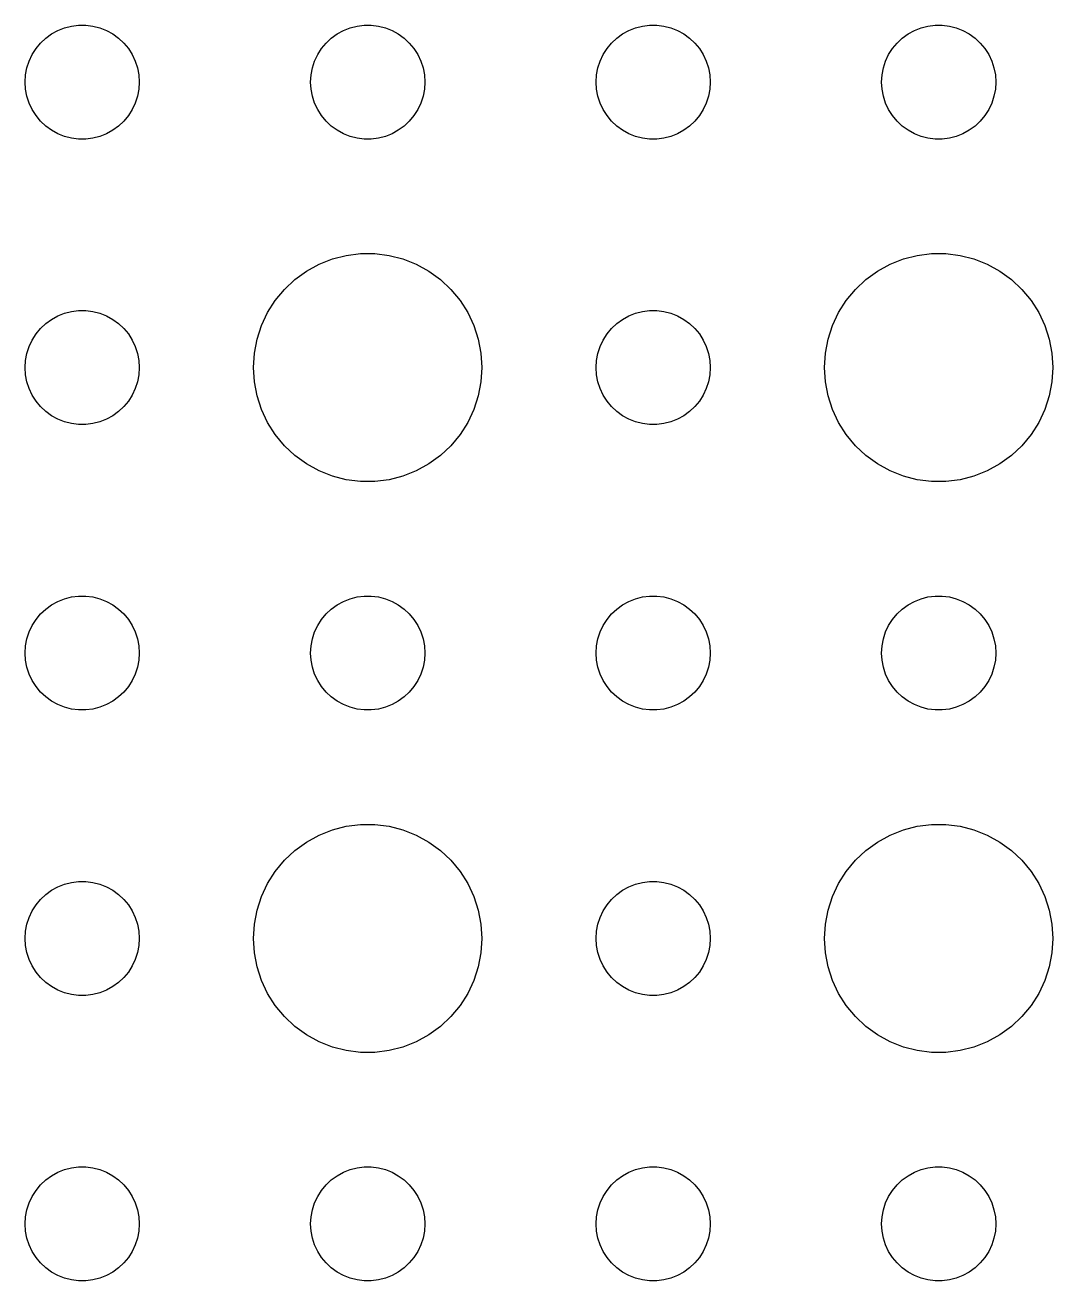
# Model space of a CAD drawing. Header units: metres. Extents: x -142 to 142, y -142 to 142.
# Drawn here: x -69 to -42, y -69 to -36 of the extents above; entities that cross this region are included whole.
import ezdxf

# ---------------------------------------------------------------- set-up
doc = ezdxf.new("R2010")
doc.units = ezdxf.units.M

msp = doc.modelspace()

# ---------------------------------------------------------------- linework, layer by layer
for p, q in [((-68.4561, -36.3442), (-68.3037, -36.2335)), ((-68.3037, -36.2335), (-68.1387, -36.1428)), ((-68.1387, -36.1428), (-67.9635, -36.0734)), ((-67.9635, -36.0734), (-67.7811, -36.0266)), ((-67.7811, -36.0266), (-67.5942, -36.003)), ((-67.5942, -36.003), (-67.4058, -36.003)), ((-67.4058, -36.003), (-67.2189, -36.0266)), ((-67.2189, -36.0266), (-67.0365, -36.0734)), ((-67.0365, -36.0734), (-66.8613, -36.1428)), ((-66.8613, -36.1428), (-66.6963, -36.2335)), ((-66.6963, -36.2335), (-66.5439, -36.3442)), ((-60.9561, -36.3442), (-60.8037, -36.2335)), ((-60.8037, -36.2335), (-60.6387, -36.1428)), ((-60.6387, -36.1428), (-60.4635, -36.0734)), ((-60.4635, -36.0734), (-60.2811, -36.0266)), ((-60.2811, -36.0266), (-60.0942, -36.003)), ((-60.0942, -36.003), (-59.9058, -36.003)), ((-59.9058, -36.003), (-59.7189, -36.0266)), ((-59.7189, -36.0266), (-59.5365, -36.0734)), ((-59.5365, -36.0734), (-59.3613, -36.1428)), ((-59.3613, -36.1428), (-59.1963, -36.2335)), ((-59.1963, -36.2335), (-59.0439, -36.3442)), ((-53.4561, -36.3442), (-53.3037, -36.2335)), ((-53.3037, -36.2335), (-53.1387, -36.1428)), ((-53.1387, -36.1428), (-52.9635, -36.0734)), ((-52.9635, -36.0734), (-52.7811, -36.0266)), ((-52.7811, -36.0266), (-52.5942, -36.003)), ((-52.5942, -36.003), (-52.4058, -36.003)), ((-52.4058, -36.003), (-52.2189, -36.0266)), ((-52.2189, -36.0266), (-52.0365, -36.0734)), ((-52.0365, -36.0734), (-51.8613, -36.1428)), ((-51.8613, -36.1428), (-51.6963, -36.2335)), ((-51.6963, -36.2335), (-51.5439, -36.3442)), ((-45.9561, -36.3442), (-45.8037, -36.2335)), ((-45.8037, -36.2335), (-45.6387, -36.1428)), ((-45.6387, -36.1428), (-45.4635, -36.0734)), ((-45.4635, -36.0734), (-45.2811, -36.0266)), ((-45.2811, -36.0266), (-45.0942, -36.003)), ((-45.0942, -36.003), (-44.9058, -36.003)), ((-44.9058, -36.003), (-44.7189, -36.0266)), ((-44.7189, -36.0266), (-44.5365, -36.0734)), ((-44.5365, -36.0734), (-44.3613, -36.1428)), ((-44.3613, -36.1428), (-44.1963, -36.2335)), ((-44.1963, -36.2335), (-44.0439, -36.3442)), ((-68.8145, -36.7774), (-68.7135, -36.6183)), ((-68.7135, -36.6183), (-68.5934, -36.4732)), ((-68.5934, -36.4732), (-68.4561, -36.3442)), ((-66.5439, -36.3442), (-66.4065, -36.4732)), ((-66.4065, -36.4732), (-66.2865, -36.6183)), ((-66.2865, -36.6183), (-66.1855, -36.7774)), ((-61.3145, -36.7774), (-61.2135, -36.6183)), ((-61.2135, -36.6183), (-61.0934, -36.4732)), ((-61.0934, -36.4732), (-60.9561, -36.3442)), ((-59.0439, -36.3442), (-58.9065, -36.4732)), ((-58.9065, -36.4732), (-58.7865, -36.6183)), ((-58.7865, -36.6183), (-58.6855, -36.7774)), ((-53.8145, -36.7774), (-53.7135, -36.6183)), ((-53.7135, -36.6183), (-53.5934, -36.4732)), ((-53.5934, -36.4732), (-53.4561, -36.3442)), ((-51.5439, -36.3442), (-51.4065, -36.4732)), ((-51.4065, -36.4732), (-51.2865, -36.6183)), ((-51.2865, -36.6183), (-51.1855, -36.7774)), ((-46.3145, -36.7774), (-46.2135, -36.6183)), ((-46.2135, -36.6183), (-46.0934, -36.4732)), ((-46.0934, -36.4732), (-45.9561, -36.3442)), ((-44.0439, -36.3442), (-43.9065, -36.4732)), ((-43.9065, -36.4732), (-43.7865, -36.6183)), ((-43.7865, -36.6183), (-43.6855, -36.7774)), ((-68.9529, -37.127), (-68.8947, -36.9478)), ((-68.8947, -36.9478), (-68.8145, -36.7774)), ((-66.1855, -36.7774), (-66.1053, -36.9478)), ((-66.1053, -36.9478), (-66.0471, -37.127)), ((-61.4529, -37.127), (-61.3947, -36.9478)), ((-61.3947, -36.9478), (-61.3145, -36.7774)), ((-58.6855, -36.7774), (-58.6053, -36.9478)), ((-58.6053, -36.9478), (-58.5471, -37.127)), ((-53.9529, -37.127), (-53.8947, -36.9478)), ((-53.8947, -36.9478), (-53.8145, -36.7774)), ((-51.1855, -36.7774), (-51.1053, -36.9478)), ((-51.1053, -36.9478), (-51.0471, -37.127)), ((-46.4529, -37.127), (-46.3947, -36.9478)), ((-46.3947, -36.9478), (-46.3145, -36.7774)), ((-43.6855, -36.7774), (-43.6053, -36.9478)), ((-43.6053, -36.9478), (-43.5471, -37.127)), ((-68.9882, -37.312), (-68.9529, -37.127)), ((-66.0471, -37.127), (-66.0118, -37.312)), ((-61.4882, -37.312), (-61.4529, -37.127)), ((-58.5471, -37.127), (-58.5118, -37.312)), ((-53.9882, -37.312), (-53.9529, -37.127)), ((-51.0471, -37.127), (-51.0118, -37.312)), ((-46.4882, -37.312), (-46.4529, -37.127)), ((-43.5471, -37.127), (-43.5118, -37.312)), ((-69, -37.5), (-68.9882, -37.312)), ((-68.9882, -37.688), (-69, -37.5)), ((-66.0118, -37.312), (-66, -37.5)), ((-66, -37.5), (-66.0118, -37.688)), ((-61.5, -37.5), (-61.4882, -37.312)), ((-61.4882, -37.688), (-61.5, -37.5)), ((-58.5118, -37.312), (-58.5, -37.5)), ((-58.5, -37.5), (-58.5118, -37.688)), ((-54, -37.5), (-53.9882, -37.312)), ((-53.9882, -37.688), (-54, -37.5)), ((-51.0118, -37.312), (-51, -37.5)), ((-51, -37.5), (-51.0118, -37.688)), ((-46.5, -37.5), (-46.4882, -37.312)), ((-46.4882, -37.688), (-46.5, -37.5)), ((-43.5118, -37.312), (-43.5, -37.5)), ((-43.5, -37.5), (-43.5118, -37.688)), ((-68.9529, -37.873), (-68.9882, -37.688)), ((-68.8947, -38.0522), (-68.9529, -37.873)), ((-66.0471, -37.873), (-66.1053, -38.0522)), ((-66.0118, -37.688), (-66.0471, -37.873)), ((-61.4529, -37.873), (-61.4882, -37.688)), ((-61.3947, -38.0522), (-61.4529, -37.873)), ((-58.5471, -37.873), (-58.6053, -38.0522)), ((-58.5118, -37.688), (-58.5471, -37.873)), ((-53.9529, -37.873), (-53.9882, -37.688)), ((-53.8947, -38.0522), (-53.9529, -37.873)), ((-51.0471, -37.873), (-51.1053, -38.0522)), ((-51.0118, -37.688), (-51.0471, -37.873)), ((-46.4529, -37.873), (-46.4882, -37.688)), ((-46.3947, -38.0522), (-46.4529, -37.873)), ((-43.5471, -37.873), (-43.6053, -38.0522)), ((-43.5118, -37.688), (-43.5471, -37.873)), ((-68.8145, -38.2226), (-68.8947, -38.0522)), ((-68.7135, -38.3817), (-68.8145, -38.2226)), ((-66.1855, -38.2226), (-66.2865, -38.3817)), ((-66.1053, -38.0522), (-66.1855, -38.2226)), ((-61.3145, -38.2226), (-61.3947, -38.0522)), ((-61.2135, -38.3817), (-61.3145, -38.2226)), ((-58.6855, -38.2226), (-58.7865, -38.3817)), ((-58.6053, -38.0522), (-58.6855, -38.2226)), ((-53.8145, -38.2226), (-53.8947, -38.0522)), ((-53.7135, -38.3817), (-53.8145, -38.2226)), ((-51.1855, -38.2226), (-51.2865, -38.3817)), ((-51.1053, -38.0522), (-51.1855, -38.2226)), ((-46.3145, -38.2226), (-46.3947, -38.0522)), ((-46.2135, -38.3817), (-46.3145, -38.2226)), ((-43.6855, -38.2226), (-43.7865, -38.3817)), ((-43.6053, -38.0522), (-43.6855, -38.2226)), ((-68.5934, -38.5268), (-68.7135, -38.3817)), ((-68.4561, -38.6558), (-68.5934, -38.5268)), ((-66.4065, -38.5268), (-66.5439, -38.6558)), ((-66.2865, -38.3817), (-66.4065, -38.5268)), ((-61.0934, -38.5268), (-61.2135, -38.3817)), ((-60.9561, -38.6558), (-61.0934, -38.5268)), ((-58.9065, -38.5268), (-59.0439, -38.6558)), ((-58.7865, -38.3817), (-58.9065, -38.5268)), ((-53.5934, -38.5268), (-53.7135, -38.3817)), ((-53.4561, -38.6558), (-53.5934, -38.5268)), ((-51.4065, -38.5268), (-51.5439, -38.6558)), ((-51.2865, -38.3817), (-51.4065, -38.5268)), ((-46.0934, -38.5268), (-46.2135, -38.3817)), ((-45.9561, -38.6558), (-46.0934, -38.5268)), ((-43.9065, -38.5268), (-44.0439, -38.6558)), ((-43.7865, -38.3817), (-43.9065, -38.5268)), ((-68.3037, -38.7665), (-68.4561, -38.6558)), ((-68.1387, -38.8572), (-68.3037, -38.7665)), ((-67.9635, -38.9266), (-68.1387, -38.8572)), ((-67.7811, -38.9734), (-67.9635, -38.9266)), ((-67.0365, -38.9266), (-67.2189, -38.9734)), ((-66.8613, -38.8572), (-67.0365, -38.9266)), ((-66.6963, -38.7665), (-66.8613, -38.8572)), ((-66.5439, -38.6558), (-66.6963, -38.7665)), ((-60.8037, -38.7665), (-60.9561, -38.6558)), ((-60.6387, -38.8572), (-60.8037, -38.7665)), ((-60.4635, -38.9266), (-60.6387, -38.8572)), ((-60.2811, -38.9734), (-60.4635, -38.9266)), ((-59.5365, -38.9266), (-59.7189, -38.9734)), ((-59.3613, -38.8572), (-59.5365, -38.9266)), ((-59.1963, -38.7665), (-59.3613, -38.8572)), ((-59.0439, -38.6558), (-59.1963, -38.7665)), ((-53.3037, -38.7665), (-53.4561, -38.6558)), ((-53.1387, -38.8572), (-53.3037, -38.7665)), ((-52.9635, -38.9266), (-53.1387, -38.8572)), ((-52.7811, -38.9734), (-52.9635, -38.9266)), ((-52.0365, -38.9266), (-52.2189, -38.9734)), ((-51.8613, -38.8572), (-52.0365, -38.9266)), ((-51.6963, -38.7665), (-51.8613, -38.8572)), ((-51.5439, -38.6558), (-51.6963, -38.7665)), ((-45.8037, -38.7665), (-45.9561, -38.6558)), ((-45.6387, -38.8572), (-45.8037, -38.7665)), ((-45.4635, -38.9266), (-45.6387, -38.8572)), ((-45.2811, -38.9734), (-45.4635, -38.9266)), ((-44.5365, -38.9266), (-44.7189, -38.9734)), ((-44.3613, -38.8572), (-44.5365, -38.9266)), ((-44.1963, -38.7665), (-44.3613, -38.8572)), ((-44.0439, -38.6558), (-44.1963, -38.7665)), ((-67.5942, -38.997), (-67.7811, -38.9734)), ((-67.4058, -38.997), (-67.5942, -38.997)), ((-67.2189, -38.9734), (-67.4058, -38.997)), ((-60.0942, -38.997), (-60.2811, -38.9734)), ((-59.9058, -38.997), (-60.0942, -38.997)), ((-59.7189, -38.9734), (-59.9058, -38.997)), ((-52.5942, -38.997), (-52.7811, -38.9734)), ((-52.4058, -38.997), (-52.5942, -38.997)), ((-52.2189, -38.9734), (-52.4058, -38.997)), ((-45.0942, -38.997), (-45.2811, -38.9734)), ((-44.9058, -38.997), (-45.0942, -38.997)), ((-44.7189, -38.9734), (-44.9058, -38.997)), ((-61.2773, -42.2855), (-60.927, -42.1468)), ((-60.927, -42.1468), (-60.5621, -42.0531)), ((-60.5621, -42.0531), (-60.1884, -42.0059)), ((-60.1884, -42.0059), (-59.8116, -42.0059)), ((-59.8116, -42.0059), (-59.4379, -42.0531)), ((-59.4379, -42.0531), (-59.0729, -42.1468)), ((-59.0729, -42.1468), (-58.7227, -42.2855)), ((-46.2773, -42.2855), (-45.927, -42.1468)), ((-45.927, -42.1468), (-45.5621, -42.0531)), ((-45.5621, -42.0531), (-45.1884, -42.0059)), ((-45.1884, -42.0059), (-44.8116, -42.0059)), ((-44.8116, -42.0059), (-44.4379, -42.0531)), ((-44.4379, -42.0531), (-44.0729, -42.1468)), ((-44.0729, -42.1468), (-43.7227, -42.2855)), ((-61.9123, -42.6885), (-61.6075, -42.467)), ((-61.6075, -42.467), (-61.2773, -42.2855)), ((-58.7227, -42.2855), (-58.3925, -42.467)), ((-58.3925, -42.467), (-58.0877, -42.6885)), ((-46.9123, -42.6885), (-46.6075, -42.467)), ((-46.6075, -42.467), (-46.2773, -42.2855)), ((-43.7227, -42.2855), (-43.3925, -42.467)), ((-43.3925, -42.467), (-43.0877, -42.6885)), ((-62.1869, -42.9464), (-61.9123, -42.6885)), ((-58.0877, -42.6885), (-57.8131, -42.9464)), ((-47.1869, -42.9464), (-46.9123, -42.6885)), ((-43.0877, -42.6885), (-42.8131, -42.9464)), ((-62.427, -43.2366), (-62.1869, -42.9464)), ((-57.8131, -42.9464), (-57.5729, -43.2366)), ((-47.427, -43.2366), (-47.1869, -42.9464)), ((-42.8131, -42.9464), (-42.5729, -43.2366)), ((-67.9635, -43.5734), (-67.7811, -43.5266)), ((-67.7811, -43.5266), (-67.5942, -43.503)), ((-67.5942, -43.503), (-67.4058, -43.503)), ((-67.4058, -43.503), (-67.2189, -43.5266)), ((-67.2189, -43.5266), (-67.0365, -43.5734)), ((-62.6289, -43.5547), (-62.427, -43.2366)), ((-57.5729, -43.2366), (-57.3711, -43.5547)), ((-52.9635, -43.5734), (-52.7811, -43.5266)), ((-52.7811, -43.5266), (-52.5942, -43.503)), ((-52.5942, -43.503), (-52.4058, -43.503)), ((-52.4058, -43.503), (-52.2189, -43.5266)), ((-52.2189, -43.5266), (-52.0365, -43.5734)), ((-47.6289, -43.5547), (-47.427, -43.2366)), ((-42.5729, -43.2366), (-42.3711, -43.5547)), ((-68.5934, -43.9732), (-68.4561, -43.8442)), ((-68.4561, -43.8442), (-68.3037, -43.7335)), ((-68.3037, -43.7335), (-68.1387, -43.6428)), ((-68.1387, -43.6428), (-67.9635, -43.5734)), ((-67.0365, -43.5734), (-66.8613, -43.6428)), ((-66.8613, -43.6428), (-66.6963, -43.7335)), ((-66.6963, -43.7335), (-66.5439, -43.8442)), ((-66.5439, -43.8442), (-66.4065, -43.9732)), ((-62.7893, -43.8956), (-62.6289, -43.5547)), ((-57.3711, -43.5547), (-57.2107, -43.8956)), ((-53.5934, -43.9732), (-53.4561, -43.8442)), ((-53.4561, -43.8442), (-53.3037, -43.7335)), ((-53.3037, -43.7335), (-53.1387, -43.6428)), ((-53.1387, -43.6428), (-52.9635, -43.5734)), ((-52.0365, -43.5734), (-51.8613, -43.6428)), ((-51.8613, -43.6428), (-51.6963, -43.7335)), ((-51.6963, -43.7335), (-51.5439, -43.8442)), ((-51.5439, -43.8442), (-51.4065, -43.9732)), ((-47.7893, -43.8956), (-47.6289, -43.5547)), ((-42.3711, -43.5547), (-42.2107, -43.8956)), ((-68.8145, -44.2774), (-68.7135, -44.1183)), ((-68.7135, -44.1183), (-68.5934, -43.9732)), ((-66.4065, -43.9732), (-66.2865, -44.1183)), ((-66.2865, -44.1183), (-66.1855, -44.2774)), ((-62.9057, -44.2539), (-62.7893, -43.8956)), ((-57.2107, -43.8956), (-57.0942, -44.2539)), ((-53.8145, -44.2774), (-53.7135, -44.1183)), ((-53.7135, -44.1183), (-53.5934, -43.9732)), ((-51.4065, -43.9732), (-51.2865, -44.1183)), ((-51.2865, -44.1183), (-51.1855, -44.2774)), ((-47.9057, -44.2539), (-47.7893, -43.8956)), ((-42.2107, -43.8956), (-42.0942, -44.2539)), ((-68.9529, -44.627), (-68.8947, -44.4478)), ((-68.8947, -44.4478), (-68.8145, -44.2774)), ((-66.1855, -44.2774), (-66.1053, -44.4478)), ((-66.1053, -44.4478), (-66.0471, -44.627)), ((-62.9763, -44.624), (-62.9057, -44.2539)), ((-57.0942, -44.2539), (-57.0237, -44.624)), ((-53.9529, -44.627), (-53.8947, -44.4478)), ((-53.8947, -44.4478), (-53.8145, -44.2774)), ((-51.1855, -44.2774), (-51.1053, -44.4478)), ((-51.1053, -44.4478), (-51.0471, -44.627)), ((-47.9763, -44.624), (-47.9057, -44.2539)), ((-42.0942, -44.2539), (-42.0237, -44.624)), ((-69, -45), (-68.9882, -44.812)), ((-68.9882, -44.812), (-68.9529, -44.627)), ((-66.0471, -44.627), (-66.0118, -44.812)), ((-66.0118, -44.812), (-66, -45)), ((-63, -45), (-62.9763, -44.624)), ((-57.0237, -44.624), (-57, -45)), ((-54, -45), (-53.9882, -44.812)), ((-53.9882, -44.812), (-53.9529, -44.627)), ((-51.0471, -44.627), (-51.0118, -44.812)), ((-51.0118, -44.812), (-51, -45)), ((-48, -45), (-47.9763, -44.624)), ((-42.0237, -44.624), (-42, -45)), ((-68.9882, -45.188), (-69, -45)), ((-68.9529, -45.373), (-68.9882, -45.188)), ((-66.0118, -45.188), (-66.0471, -45.373)), ((-66, -45), (-66.0118, -45.188)), ((-62.9763, -45.376), (-63, -45)), ((-57, -45), (-57.0237, -45.376)), ((-53.9882, -45.188), (-54, -45)), ((-53.9529, -45.373), (-53.9882, -45.188)), ((-51.0118, -45.188), (-51.0471, -45.373)), ((-51, -45), (-51.0118, -45.188)), ((-47.9763, -45.376), (-48, -45)), ((-42, -45), (-42.0237, -45.376)), ((-68.8947, -45.5522), (-68.9529, -45.373)), ((-66.0471, -45.373), (-66.1053, -45.5522)), ((-62.9057, -45.7461), (-62.9763, -45.376)), ((-57.0237, -45.376), (-57.0942, -45.7461)), ((-53.8947, -45.5522), (-53.9529, -45.373)), ((-51.0471, -45.373), (-51.1053, -45.5522)), ((-47.9057, -45.7461), (-47.9763, -45.376)), ((-42.0237, -45.376), (-42.0942, -45.7461)), ((-68.8145, -45.7226), (-68.8947, -45.5522)), ((-68.7135, -45.8817), (-68.8145, -45.7226)), ((-66.1855, -45.7226), (-66.2865, -45.8817)), ((-66.1053, -45.5522), (-66.1855, -45.7226)), ((-62.7893, -46.1044), (-62.9057, -45.7461)), ((-57.0942, -45.7461), (-57.2107, -46.1044)), ((-53.8145, -45.7226), (-53.8947, -45.5522)), ((-53.7135, -45.8817), (-53.8145, -45.7226)), ((-51.1855, -45.7226), (-51.2865, -45.8817)), ((-51.1053, -45.5522), (-51.1855, -45.7226)), ((-47.7893, -46.1044), (-47.9057, -45.7461)), ((-42.0942, -45.7461), (-42.2107, -46.1044)), ((-68.5934, -46.0268), (-68.7135, -45.8817)), ((-68.4561, -46.1558), (-68.5934, -46.0268)), ((-68.3037, -46.2665), (-68.4561, -46.1558)), ((-66.5439, -46.1558), (-66.6963, -46.2665)), ((-66.4065, -46.0268), (-66.5439, -46.1558)), ((-66.2865, -45.8817), (-66.4065, -46.0268)), ((-62.6289, -46.4453), (-62.7893, -46.1044)), ((-57.2107, -46.1044), (-57.3711, -46.4453)), ((-53.5934, -46.0268), (-53.7135, -45.8817)), ((-53.4561, -46.1558), (-53.5934, -46.0268)), ((-53.3037, -46.2665), (-53.4561, -46.1558)), ((-51.5439, -46.1558), (-51.6963, -46.2665)), ((-51.4065, -46.0268), (-51.5439, -46.1558)), ((-51.2865, -45.8817), (-51.4065, -46.0268)), ((-47.6289, -46.4453), (-47.7893, -46.1044)), ((-42.2107, -46.1044), (-42.3711, -46.4453)), ((-68.1387, -46.3572), (-68.3037, -46.2665)), ((-67.9635, -46.4266), (-68.1387, -46.3572)), ((-67.7811, -46.4734), (-67.9635, -46.4266)), ((-67.5942, -46.497), (-67.7811, -46.4734)), ((-67.4058, -46.497), (-67.5942, -46.497)), ((-67.2189, -46.4734), (-67.4058, -46.497)), ((-67.0365, -46.4266), (-67.2189, -46.4734)), ((-66.8613, -46.3572), (-67.0365, -46.4266)), ((-66.6963, -46.2665), (-66.8613, -46.3572)), ((-62.427, -46.7634), (-62.6289, -46.4453)), ((-57.3711, -46.4453), (-57.5729, -46.7634)), ((-53.1387, -46.3572), (-53.3037, -46.2665)), ((-52.9635, -46.4266), (-53.1387, -46.3572)), ((-52.7811, -46.4734), (-52.9635, -46.4266)), ((-52.5942, -46.497), (-52.7811, -46.4734)), ((-52.4058, -46.497), (-52.5942, -46.497)), ((-52.2189, -46.4734), (-52.4058, -46.497)), ((-52.0365, -46.4266), (-52.2189, -46.4734)), ((-51.8613, -46.3572), (-52.0365, -46.4266)), ((-51.6963, -46.2665), (-51.8613, -46.3572)), ((-47.427, -46.7634), (-47.6289, -46.4453)), ((-42.3711, -46.4453), (-42.5729, -46.7634)), ((-62.1869, -47.0536), (-62.427, -46.7634)), ((-57.5729, -46.7634), (-57.8131, -47.0536)), ((-47.1869, -47.0536), (-47.427, -46.7634)), ((-42.5729, -46.7634), (-42.8131, -47.0536)), ((-61.9123, -47.3115), (-62.1869, -47.0536)), ((-57.8131, -47.0536), (-58.0877, -47.3115)), ((-46.9123, -47.3115), (-47.1869, -47.0536)), ((-42.8131, -47.0536), (-43.0877, -47.3115)), ((-61.6075, -47.533), (-61.9123, -47.3115)), ((-58.0877, -47.3115), (-58.3925, -47.533)), ((-46.6075, -47.533), (-46.9123, -47.3115)), ((-43.0877, -47.3115), (-43.3925, -47.533)), ((-61.2773, -47.7145), (-61.6075, -47.533)), ((-60.927, -47.8532), (-61.2773, -47.7145)), ((-58.7227, -47.7145), (-59.0729, -47.8532)), ((-58.3925, -47.533), (-58.7227, -47.7145)), ((-46.2773, -47.7145), (-46.6075, -47.533)), ((-45.927, -47.8532), (-46.2773, -47.7145)), ((-43.7227, -47.7145), (-44.0729, -47.8532)), ((-43.3925, -47.533), (-43.7227, -47.7145)), ((-60.5621, -47.9469), (-60.927, -47.8532)), ((-60.1884, -47.9941), (-60.5621, -47.9469)), ((-59.8116, -47.9941), (-60.1884, -47.9941)), ((-59.4379, -47.9469), (-59.8116, -47.9941)), ((-59.0729, -47.8532), (-59.4379, -47.9469)), ((-45.5621, -47.9469), (-45.927, -47.8532)), ((-45.1884, -47.9941), (-45.5621, -47.9469)), ((-44.8116, -47.9941), (-45.1884, -47.9941)), ((-44.4379, -47.9469), (-44.8116, -47.9941)), ((-44.0729, -47.8532), (-44.4379, -47.9469)), ((-68.1387, -51.1428), (-67.9635, -51.0734)), ((-67.9635, -51.0734), (-67.7811, -51.0266)), ((-67.7811, -51.0266), (-67.5942, -51.003)), ((-67.5942, -51.003), (-67.4058, -51.003)), ((-67.4058, -51.003), (-67.2189, -51.0266)), ((-67.2189, -51.0266), (-67.0365, -51.0734)), ((-67.0365, -51.0734), (-66.8613, -51.1428)), ((-60.6387, -51.1428), (-60.4635, -51.0734)), ((-60.4635, -51.0734), (-60.2811, -51.0266)), ((-60.2811, -51.0266), (-60.0942, -51.003)), ((-60.0942, -51.003), (-59.9058, -51.003)), ((-59.9058, -51.003), (-59.7189, -51.0266)), ((-59.7189, -51.0266), (-59.5365, -51.0734)), ((-59.5365, -51.0734), (-59.3613, -51.1428)), ((-53.1387, -51.1428), (-52.9635, -51.0734)), ((-52.9635, -51.0734), (-52.7811, -51.0266)), ((-52.7811, -51.0266), (-52.5942, -51.003)), ((-52.5942, -51.003), (-52.4058, -51.003)), ((-52.4058, -51.003), (-52.2189, -51.0266)), ((-52.2189, -51.0266), (-52.0365, -51.0734)), ((-52.0365, -51.0734), (-51.8613, -51.1428)), ((-45.6387, -51.1428), (-45.4635, -51.0734)), ((-45.4635, -51.0734), (-45.2811, -51.0266)), ((-45.2811, -51.0266), (-45.0942, -51.003)), ((-45.0942, -51.003), (-44.9058, -51.003)), ((-44.9058, -51.003), (-44.7189, -51.0266)), ((-44.7189, -51.0266), (-44.5365, -51.0734)), ((-44.5365, -51.0734), (-44.3613, -51.1428)), ((-68.5934, -51.4732), (-68.4561, -51.3442)), ((-68.4561, -51.3442), (-68.3037, -51.2335)), ((-68.3037, -51.2335), (-68.1387, -51.1428)), ((-66.8613, -51.1428), (-66.6963, -51.2335)), ((-66.6963, -51.2335), (-66.5439, -51.3442)), ((-66.5439, -51.3442), (-66.4065, -51.4732)), ((-61.0934, -51.4732), (-60.9561, -51.3442)), ((-60.9561, -51.3442), (-60.8037, -51.2335)), ((-60.8037, -51.2335), (-60.6387, -51.1428)), ((-59.3613, -51.1428), (-59.1963, -51.2335)), ((-59.1963, -51.2335), (-59.0439, -51.3442)), ((-59.0439, -51.3442), (-58.9065, -51.4732)), ((-53.5934, -51.4732), (-53.4561, -51.3442)), ((-53.4561, -51.3442), (-53.3037, -51.2335)), ((-53.3037, -51.2335), (-53.1387, -51.1428)), ((-51.8613, -51.1428), (-51.6963, -51.2335)), ((-51.6963, -51.2335), (-51.5439, -51.3442)), ((-51.5439, -51.3442), (-51.4065, -51.4732)), ((-46.0934, -51.4732), (-45.9561, -51.3442)), ((-45.9561, -51.3442), (-45.8037, -51.2335)), ((-45.8037, -51.2335), (-45.6387, -51.1428)), ((-44.3613, -51.1428), (-44.1963, -51.2335)), ((-44.1963, -51.2335), (-44.0439, -51.3442)), ((-44.0439, -51.3442), (-43.9065, -51.4732)), ((-68.8947, -51.9478), (-68.8145, -51.7774)), ((-68.8145, -51.7774), (-68.7135, -51.6183)), ((-68.7135, -51.6183), (-68.5934, -51.4732)), ((-66.4065, -51.4732), (-66.2865, -51.6183)), ((-66.2865, -51.6183), (-66.1855, -51.7774)), ((-66.1855, -51.7774), (-66.1053, -51.9478)), ((-61.3947, -51.9478), (-61.3145, -51.7774)), ((-61.3145, -51.7774), (-61.2135, -51.6183)), ((-61.2135, -51.6183), (-61.0934, -51.4732)), ((-58.9065, -51.4732), (-58.7865, -51.6183)), ((-58.7865, -51.6183), (-58.6855, -51.7774)), ((-58.6855, -51.7774), (-58.6053, -51.9478)), ((-53.8947, -51.9478), (-53.8145, -51.7774)), ((-53.8145, -51.7774), (-53.7135, -51.6183)), ((-53.7135, -51.6183), (-53.5934, -51.4732)), ((-51.4065, -51.4732), (-51.2865, -51.6183)), ((-51.2865, -51.6183), (-51.1855, -51.7774)), ((-51.1855, -51.7774), (-51.1053, -51.9478)), ((-46.3947, -51.9478), (-46.3145, -51.7774)), ((-46.3145, -51.7774), (-46.2135, -51.6183)), ((-46.2135, -51.6183), (-46.0934, -51.4732)), ((-43.9065, -51.4732), (-43.7865, -51.6183)), ((-43.7865, -51.6183), (-43.6855, -51.7774)), ((-43.6855, -51.7774), (-43.6053, -51.9478)), ((-68.9882, -52.312), (-68.9529, -52.127)), ((-68.9529, -52.127), (-68.8947, -51.9478)), ((-66.1053, -51.9478), (-66.0471, -52.127)), ((-66.0471, -52.127), (-66.0118, -52.312)), ((-61.4882, -52.312), (-61.4529, -52.127)), ((-61.4529, -52.127), (-61.3947, -51.9478)), ((-58.6053, -51.9478), (-58.5471, -52.127)), ((-58.5471, -52.127), (-58.5118, -52.312)), ((-53.9882, -52.312), (-53.9529, -52.127)), ((-53.9529, -52.127), (-53.8947, -51.9478)), ((-51.1053, -51.9478), (-51.0471, -52.127)), ((-51.0471, -52.127), (-51.0118, -52.312)), ((-46.4882, -52.312), (-46.4529, -52.127)), ((-46.4529, -52.127), (-46.3947, -51.9478)), ((-43.6053, -51.9478), (-43.5471, -52.127)), ((-43.5471, -52.127), (-43.5118, -52.312)), ((-69, -52.5), (-68.9882, -52.312)), ((-66.0118, -52.312), (-66, -52.5)), ((-61.5, -52.5), (-61.4882, -52.312)), ((-58.5118, -52.312), (-58.5, -52.5)), ((-54, -52.5), (-53.9882, -52.312)), ((-51.0118, -52.312), (-51, -52.5)), ((-46.5, -52.5), (-46.4882, -52.312)), ((-43.5118, -52.312), (-43.5, -52.5)), ((-68.9882, -52.688), (-69, -52.5)), ((-68.9529, -52.873), (-68.9882, -52.688)), ((-66.0118, -52.688), (-66.0471, -52.873)), ((-66, -52.5), (-66.0118, -52.688)), ((-61.4882, -52.688), (-61.5, -52.5)), ((-61.4529, -52.873), (-61.4882, -52.688)), ((-58.5118, -52.688), (-58.5471, -52.873)), ((-58.5, -52.5), (-58.5118, -52.688)), ((-53.9882, -52.688), (-54, -52.5)), ((-53.9529, -52.873), (-53.9882, -52.688)), ((-51.0118, -52.688), (-51.0471, -52.873)), ((-51, -52.5), (-51.0118, -52.688)), ((-46.4882, -52.688), (-46.5, -52.5)), ((-46.4529, -52.873), (-46.4882, -52.688)), ((-43.5118, -52.688), (-43.5471, -52.873)), ((-43.5, -52.5), (-43.5118, -52.688)), ((-68.8947, -53.0522), (-68.9529, -52.873)), ((-68.8145, -53.2226), (-68.8947, -53.0522)), ((-66.1053, -53.0522), (-66.1855, -53.2226)), ((-66.0471, -52.873), (-66.1053, -53.0522)), ((-61.3947, -53.0522), (-61.4529, -52.873)), ((-61.3145, -53.2226), (-61.3947, -53.0522)), ((-58.6053, -53.0522), (-58.6855, -53.2226)), ((-58.5471, -52.873), (-58.6053, -53.0522)), ((-53.8947, -53.0522), (-53.9529, -52.873)), ((-53.8145, -53.2226), (-53.8947, -53.0522)), ((-51.1053, -53.0522), (-51.1855, -53.2226)), ((-51.0471, -52.873), (-51.1053, -53.0522)), ((-46.3947, -53.0522), (-46.4529, -52.873)), ((-46.3145, -53.2226), (-46.3947, -53.0522)), ((-43.6053, -53.0522), (-43.6855, -53.2226)), ((-43.5471, -52.873), (-43.6053, -53.0522)), ((-68.7135, -53.3817), (-68.8145, -53.2226)), ((-68.5934, -53.5268), (-68.7135, -53.3817)), ((-66.2865, -53.3817), (-66.4065, -53.5268)), ((-66.1855, -53.2226), (-66.2865, -53.3817)), ((-61.2135, -53.3817), (-61.3145, -53.2226)), ((-61.0934, -53.5268), (-61.2135, -53.3817)), ((-58.7865, -53.3817), (-58.9065, -53.5268)), ((-58.6855, -53.2226), (-58.7865, -53.3817)), ((-53.7135, -53.3817), (-53.8145, -53.2226)), ((-53.5934, -53.5268), (-53.7135, -53.3817)), ((-51.2865, -53.3817), (-51.4065, -53.5268)), ((-51.1855, -53.2226), (-51.2865, -53.3817)), ((-46.2135, -53.3817), (-46.3145, -53.2226)), ((-46.0934, -53.5268), (-46.2135, -53.3817)), ((-43.7865, -53.3817), (-43.9065, -53.5268)), ((-43.6855, -53.2226), (-43.7865, -53.3817)), ((-68.4561, -53.6558), (-68.5934, -53.5268)), ((-68.3037, -53.7665), (-68.4561, -53.6558)), ((-68.1387, -53.8572), (-68.3037, -53.7665)), ((-66.6963, -53.7665), (-66.8613, -53.8572)), ((-66.5439, -53.6558), (-66.6963, -53.7665)), ((-66.4065, -53.5268), (-66.5439, -53.6558)), ((-60.9561, -53.6558), (-61.0934, -53.5268)), ((-60.8037, -53.7665), (-60.9561, -53.6558)), ((-60.6387, -53.8572), (-60.8037, -53.7665)), ((-59.1963, -53.7665), (-59.3613, -53.8572)), ((-59.0439, -53.6558), (-59.1963, -53.7665)), ((-58.9065, -53.5268), (-59.0439, -53.6558)), ((-53.4561, -53.6558), (-53.5934, -53.5268)), ((-53.3037, -53.7665), (-53.4561, -53.6558)), ((-53.1387, -53.8572), (-53.3037, -53.7665)), ((-51.6963, -53.7665), (-51.8613, -53.8572)), ((-51.5439, -53.6558), (-51.6963, -53.7665)), ((-51.4065, -53.5268), (-51.5439, -53.6558)), ((-45.9561, -53.6558), (-46.0934, -53.5268)), ((-45.8037, -53.7665), (-45.9561, -53.6558)), ((-45.6387, -53.8572), (-45.8037, -53.7665)), ((-44.1963, -53.7665), (-44.3613, -53.8572)), ((-44.0439, -53.6558), (-44.1963, -53.7665)), ((-43.9065, -53.5268), (-44.0439, -53.6558)), ((-67.9635, -53.9266), (-68.1387, -53.8572)), ((-67.7811, -53.9734), (-67.9635, -53.9266)), ((-67.5942, -53.997), (-67.7811, -53.9734)), ((-67.4058, -53.997), (-67.5942, -53.997)), ((-67.2189, -53.9734), (-67.4058, -53.997)), ((-67.0365, -53.9266), (-67.2189, -53.9734)), ((-66.8613, -53.8572), (-67.0365, -53.9266)), ((-60.4635, -53.9266), (-60.6387, -53.8572)), ((-60.2811, -53.9734), (-60.4635, -53.9266)), ((-60.0942, -53.997), (-60.2811, -53.9734)), ((-59.9058, -53.997), (-60.0942, -53.997)), ((-59.7189, -53.9734), (-59.9058, -53.997)), ((-59.5365, -53.9266), (-59.7189, -53.9734)), ((-59.3613, -53.8572), (-59.5365, -53.9266)), ((-52.9635, -53.9266), (-53.1387, -53.8572)), ((-52.7811, -53.9734), (-52.9635, -53.9266)), ((-52.5942, -53.997), (-52.7811, -53.9734)), ((-52.4058, -53.997), (-52.5942, -53.997)), ((-52.2189, -53.9734), (-52.4058, -53.997)), ((-52.0365, -53.9266), (-52.2189, -53.9734)), ((-51.8613, -53.8572), (-52.0365, -53.9266)), ((-45.4635, -53.9266), (-45.6387, -53.8572)), ((-45.2811, -53.9734), (-45.4635, -53.9266)), ((-45.0942, -53.997), (-45.2811, -53.9734)), ((-44.9058, -53.997), (-45.0942, -53.997)), ((-44.7189, -53.9734), (-44.9058, -53.997)), ((-44.5365, -53.9266), (-44.7189, -53.9734)), ((-44.3613, -53.8572), (-44.5365, -53.9266)), ((-60.927, -57.1468), (-60.5621, -57.0531)), ((-60.5621, -57.0531), (-60.1884, -57.0059)), ((-60.1884, -57.0059), (-59.8116, -57.0059)), ((-59.8116, -57.0059), (-59.4379, -57.0531)), ((-59.4379, -57.0531), (-59.0729, -57.1468)), ((-45.927, -57.1468), (-45.5621, -57.0531)), ((-45.5621, -57.0531), (-45.1884, -57.0059)), ((-45.1884, -57.0059), (-44.8116, -57.0059)), ((-44.8116, -57.0059), (-44.4379, -57.0531)), ((-44.4379, -57.0531), (-44.0729, -57.1468)), ((-61.6075, -57.467), (-61.2773, -57.2855)), ((-61.2773, -57.2855), (-60.927, -57.1468)), ((-59.0729, -57.1468), (-58.7227, -57.2855)), ((-58.7227, -57.2855), (-58.3925, -57.467)), ((-46.6075, -57.467), (-46.2773, -57.2855)), ((-46.2773, -57.2855), (-45.927, -57.1468)), ((-44.0729, -57.1468), (-43.7227, -57.2855)), ((-43.7227, -57.2855), (-43.3925, -57.467)), ((-62.1869, -57.9464), (-61.9123, -57.6885)), ((-61.9123, -57.6885), (-61.6075, -57.467)), ((-58.3925, -57.467), (-58.0877, -57.6885)), ((-58.0877, -57.6885), (-57.8131, -57.9464)), ((-47.1869, -57.9464), (-46.9123, -57.6885)), ((-46.9123, -57.6885), (-46.6075, -57.467)), ((-43.3925, -57.467), (-43.0877, -57.6885)), ((-43.0877, -57.6885), (-42.8131, -57.9464)), ((-62.427, -58.2366), (-62.1869, -57.9464)), ((-57.8131, -57.9464), (-57.5729, -58.2366)), ((-47.427, -58.2366), (-47.1869, -57.9464)), ((-42.8131, -57.9464), (-42.5729, -58.2366)), ((-62.6289, -58.5547), (-62.427, -58.2366)), ((-57.5729, -58.2366), (-57.3711, -58.5547)), ((-47.6289, -58.5547), (-47.427, -58.2366)), ((-42.5729, -58.2366), (-42.3711, -58.5547)), ((-68.3037, -58.7335), (-68.1387, -58.6428)), ((-68.1387, -58.6428), (-67.9635, -58.5734)), ((-67.9635, -58.5734), (-67.7811, -58.5266)), ((-67.7811, -58.5266), (-67.5942, -58.503)), ((-67.5942, -58.503), (-67.4058, -58.503)), ((-67.4058, -58.503), (-67.2189, -58.5266)), ((-67.2189, -58.5266), (-67.0365, -58.5734)), ((-67.0365, -58.5734), (-66.8613, -58.6428)), ((-66.8613, -58.6428), (-66.6963, -58.7335)), ((-62.7893, -58.8956), (-62.6289, -58.5547)), ((-57.3711, -58.5547), (-57.2107, -58.8956)), ((-53.3037, -58.7335), (-53.1387, -58.6428)), ((-53.1387, -58.6428), (-52.9635, -58.5734)), ((-52.9635, -58.5734), (-52.7811, -58.5266)), ((-52.7811, -58.5266), (-52.5942, -58.503)), ((-52.5942, -58.503), (-52.4058, -58.503)), ((-52.4058, -58.503), (-52.2189, -58.5266)), ((-52.2189, -58.5266), (-52.0365, -58.5734)), ((-52.0365, -58.5734), (-51.8613, -58.6428)), ((-51.8613, -58.6428), (-51.6963, -58.7335)), ((-47.7893, -58.8956), (-47.6289, -58.5547)), ((-42.3711, -58.5547), (-42.2107, -58.8956)), ((-68.7135, -59.1183), (-68.5934, -58.9732)), ((-68.5934, -58.9732), (-68.4561, -58.8442)), ((-68.4561, -58.8442), (-68.3037, -58.7335)), ((-66.6963, -58.7335), (-66.5439, -58.8442)), ((-66.5439, -58.8442), (-66.4065, -58.9732)), ((-66.4065, -58.9732), (-66.2865, -59.1183)), ((-62.9057, -59.2539), (-62.7893, -58.8956)), ((-57.2107, -58.8956), (-57.0942, -59.2539)), ((-53.7135, -59.1183), (-53.5934, -58.9732)), ((-53.5934, -58.9732), (-53.4561, -58.8442)), ((-53.4561, -58.8442), (-53.3037, -58.7335)), ((-51.6963, -58.7335), (-51.5439, -58.8442)), ((-51.5439, -58.8442), (-51.4065, -58.9732)), ((-51.4065, -58.9732), (-51.2865, -59.1183)), ((-47.9057, -59.2539), (-47.7893, -58.8956)), ((-42.2107, -58.8956), (-42.0942, -59.2539)), ((-68.8947, -59.4478), (-68.8145, -59.2774)), ((-68.8145, -59.2774), (-68.7135, -59.1183)), ((-66.2865, -59.1183), (-66.1855, -59.2774)), ((-66.1855, -59.2774), (-66.1053, -59.4478)), ((-62.9763, -59.624), (-62.9057, -59.2539)), ((-57.0942, -59.2539), (-57.0237, -59.624)), ((-53.8947, -59.4478), (-53.8145, -59.2774)), ((-53.8145, -59.2774), (-53.7135, -59.1183)), ((-51.2865, -59.1183), (-51.1855, -59.2774)), ((-51.1855, -59.2774), (-51.1053, -59.4478)), ((-47.9763, -59.624), (-47.9057, -59.2539)), ((-42.0942, -59.2539), (-42.0237, -59.624)), ((-68.9882, -59.812), (-68.9529, -59.627)), ((-68.9529, -59.627), (-68.8947, -59.4478)), ((-66.1053, -59.4478), (-66.0471, -59.627)), ((-66.0471, -59.627), (-66.0118, -59.812)), ((-63, -60), (-62.9763, -59.624)), ((-57.0237, -59.624), (-57, -60)), ((-53.9882, -59.812), (-53.9529, -59.627)), ((-53.9529, -59.627), (-53.8947, -59.4478)), ((-51.1053, -59.4478), (-51.0471, -59.627)), ((-51.0471, -59.627), (-51.0118, -59.812)), ((-48, -60), (-47.9763, -59.624)), ((-42.0237, -59.624), (-42, -60)), ((-69, -60), (-68.9882, -59.812)), ((-68.9882, -60.188), (-69, -60)), ((-66.0118, -59.812), (-66, -60)), ((-66, -60), (-66.0118, -60.188)), ((-62.9763, -60.376), (-63, -60)), ((-57, -60), (-57.0237, -60.376)), ((-54, -60), (-53.9882, -59.812)), ((-53.9882, -60.188), (-54, -60)), ((-51.0118, -59.812), (-51, -60)), ((-51, -60), (-51.0118, -60.188)), ((-47.9763, -60.376), (-48, -60)), ((-42, -60), (-42.0237, -60.376)), ((-68.9529, -60.373), (-68.9882, -60.188)), ((-68.8947, -60.5522), (-68.9529, -60.373)), ((-66.0471, -60.373), (-66.1053, -60.5522)), ((-66.0118, -60.188), (-66.0471, -60.373)), ((-62.9057, -60.7461), (-62.9763, -60.376)), ((-57.0237, -60.376), (-57.0942, -60.7461)), ((-53.9529, -60.373), (-53.9882, -60.188)), ((-53.8947, -60.5522), (-53.9529, -60.373)), ((-51.0471, -60.373), (-51.1053, -60.5522)), ((-51.0118, -60.188), (-51.0471, -60.373)), ((-47.9057, -60.7461), (-47.9763, -60.376)), ((-42.0237, -60.376), (-42.0942, -60.7461)), ((-68.8145, -60.7226), (-68.8947, -60.5522)), ((-66.1053, -60.5522), (-66.1855, -60.7226)), ((-53.8145, -60.7226), (-53.8947, -60.5522)), ((-51.1053, -60.5522), (-51.1855, -60.7226)), ((-68.7135, -60.8817), (-68.8145, -60.7226)), ((-68.5934, -61.0268), (-68.7135, -60.8817)), ((-68.4561, -61.1558), (-68.5934, -61.0268)), ((-66.4065, -61.0268), (-66.5439, -61.1558)), ((-66.2865, -60.8817), (-66.4065, -61.0268)), ((-66.1855, -60.7226), (-66.2865, -60.8817)), ((-62.7893, -61.1044), (-62.9057, -60.7461)), ((-57.0942, -60.7461), (-57.2107, -61.1044)), ((-53.7135, -60.8817), (-53.8145, -60.7226)), ((-53.5934, -61.0268), (-53.7135, -60.8817)), ((-53.4561, -61.1558), (-53.5934, -61.0268)), ((-51.4065, -61.0268), (-51.5439, -61.1558)), ((-51.2865, -60.8817), (-51.4065, -61.0268)), ((-51.1855, -60.7226), (-51.2865, -60.8817)), ((-47.7893, -61.1044), (-47.9057, -60.7461)), ((-42.0942, -60.7461), (-42.2107, -61.1044)), ((-68.3037, -61.2665), (-68.4561, -61.1558)), ((-68.1387, -61.3572), (-68.3037, -61.2665)), ((-67.9635, -61.4266), (-68.1387, -61.3572)), ((-66.8613, -61.3572), (-67.0365, -61.4266)), ((-66.6963, -61.2665), (-66.8613, -61.3572)), ((-66.5439, -61.1558), (-66.6963, -61.2665)), ((-62.6289, -61.4453), (-62.7893, -61.1044)), ((-57.2107, -61.1044), (-57.3711, -61.4453)), ((-53.3037, -61.2665), (-53.4561, -61.1558)), ((-53.1387, -61.3572), (-53.3037, -61.2665)), ((-52.9635, -61.4266), (-53.1387, -61.3572)), ((-51.8613, -61.3572), (-52.0365, -61.4266)), ((-51.6963, -61.2665), (-51.8613, -61.3572)), ((-51.5439, -61.1558), (-51.6963, -61.2665)), ((-47.6289, -61.4453), (-47.7893, -61.1044)), ((-42.2107, -61.1044), (-42.3711, -61.4453)), ((-67.7811, -61.4734), (-67.9635, -61.4266)), ((-67.5942, -61.497), (-67.7811, -61.4734)), ((-67.4058, -61.497), (-67.5942, -61.497)), ((-67.2189, -61.4734), (-67.4058, -61.497)), ((-67.0365, -61.4266), (-67.2189, -61.4734)), ((-62.427, -61.7634), (-62.6289, -61.4453)), ((-57.3711, -61.4453), (-57.5729, -61.7634)), ((-52.7811, -61.4734), (-52.9635, -61.4266)), ((-52.5942, -61.497), (-52.7811, -61.4734)), ((-52.4058, -61.497), (-52.5942, -61.497)), ((-52.2189, -61.4734), (-52.4058, -61.497)), ((-52.0365, -61.4266), (-52.2189, -61.4734)), ((-47.427, -61.7634), (-47.6289, -61.4453)), ((-42.3711, -61.4453), (-42.5729, -61.7634)), ((-62.1869, -62.0536), (-62.427, -61.7634)), ((-57.5729, -61.7634), (-57.8131, -62.0536)), ((-47.1869, -62.0536), (-47.427, -61.7634)), ((-42.5729, -61.7634), (-42.8131, -62.0536)), ((-61.9123, -62.3115), (-62.1869, -62.0536)), ((-61.6075, -62.533), (-61.9123, -62.3115)), ((-58.0877, -62.3115), (-58.3925, -62.533)), ((-57.8131, -62.0536), (-58.0877, -62.3115)), ((-46.9123, -62.3115), (-47.1869, -62.0536)), ((-46.6075, -62.533), (-46.9123, -62.3115)), ((-43.0877, -62.3115), (-43.3925, -62.533)), ((-42.8131, -62.0536), (-43.0877, -62.3115)), ((-61.2773, -62.7145), (-61.6075, -62.533)), ((-58.3925, -62.533), (-58.7227, -62.7145)), ((-46.2773, -62.7145), (-46.6075, -62.533)), ((-43.3925, -62.533), (-43.7227, -62.7145)), ((-60.927, -62.8532), (-61.2773, -62.7145)), ((-60.5621, -62.9469), (-60.927, -62.8532)), ((-60.1884, -62.9941), (-60.5621, -62.9469)), ((-59.8116, -62.9941), (-60.1884, -62.9941)), ((-59.4379, -62.9469), (-59.8116, -62.9941)), ((-59.0729, -62.8532), (-59.4379, -62.9469)), ((-58.7227, -62.7145), (-59.0729, -62.8532)), ((-45.927, -62.8532), (-46.2773, -62.7145)), ((-45.5621, -62.9469), (-45.927, -62.8532)), ((-45.1884, -62.9941), (-45.5621, -62.9469)), ((-44.8116, -62.9941), (-45.1884, -62.9941)), ((-44.4379, -62.9469), (-44.8116, -62.9941)), ((-44.0729, -62.8532), (-44.4379, -62.9469)), ((-43.7227, -62.7145), (-44.0729, -62.8532)), ((-68.4561, -66.3442), (-68.3037, -66.2335)), ((-68.3037, -66.2335), (-68.1387, -66.1428)), ((-68.1387, -66.1428), (-67.9635, -66.0734)), ((-67.9635, -66.0734), (-67.7811, -66.0266)), ((-67.7811, -66.0266), (-67.5942, -66.003)), ((-67.5942, -66.003), (-67.4058, -66.003)), ((-67.4058, -66.003), (-67.2189, -66.0266)), ((-67.2189, -66.0266), (-67.0365, -66.0734)), ((-67.0365, -66.0734), (-66.8613, -66.1428)), ((-66.8613, -66.1428), (-66.6963, -66.2335)), ((-66.6963, -66.2335), (-66.5439, -66.3442)), ((-60.9561, -66.3442), (-60.8037, -66.2335)), ((-60.8037, -66.2335), (-60.6387, -66.1428)), ((-60.6387, -66.1428), (-60.4635, -66.0734)), ((-60.4635, -66.0734), (-60.2811, -66.0266)), ((-60.2811, -66.0266), (-60.0942, -66.003)), ((-60.0942, -66.003), (-59.9058, -66.003)), ((-59.9058, -66.003), (-59.7189, -66.0266)), ((-59.7189, -66.0266), (-59.5365, -66.0734)), ((-59.5365, -66.0734), (-59.3613, -66.1428)), ((-59.3613, -66.1428), (-59.1963, -66.2335)), ((-59.1963, -66.2335), (-59.0439, -66.3442)), ((-53.4561, -66.3442), (-53.3037, -66.2335)), ((-53.3037, -66.2335), (-53.1387, -66.1428)), ((-53.1387, -66.1428), (-52.9635, -66.0734)), ((-52.9635, -66.0734), (-52.7811, -66.0266)), ((-52.7811, -66.0266), (-52.5942, -66.003)), ((-52.5942, -66.003), (-52.4058, -66.003)), ((-52.4058, -66.003), (-52.2189, -66.0266)), ((-52.2189, -66.0266), (-52.0365, -66.0734)), ((-52.0365, -66.0734), (-51.8613, -66.1428)), ((-51.8613, -66.1428), (-51.6963, -66.2335)), ((-51.6963, -66.2335), (-51.5439, -66.3442)), ((-45.9561, -66.3442), (-45.8037, -66.2335)), ((-45.8037, -66.2335), (-45.6387, -66.1428)), ((-45.6387, -66.1428), (-45.4635, -66.0734)), ((-45.4635, -66.0734), (-45.2811, -66.0266)), ((-45.2811, -66.0266), (-45.0942, -66.003)), ((-45.0942, -66.003), (-44.9058, -66.003)), ((-44.9058, -66.003), (-44.7189, -66.0266)), ((-44.7189, -66.0266), (-44.5365, -66.0734)), ((-44.5365, -66.0734), (-44.3613, -66.1428)), ((-44.3613, -66.1428), (-44.1963, -66.2335)), ((-44.1963, -66.2335), (-44.0439, -66.3442)), ((-68.8145, -66.7774), (-68.7135, -66.6183)), ((-68.7135, -66.6183), (-68.5934, -66.4732)), ((-68.5934, -66.4732), (-68.4561, -66.3442)), ((-66.5439, -66.3442), (-66.4065, -66.4732)), ((-66.4065, -66.4732), (-66.2865, -66.6183)), ((-66.2865, -66.6183), (-66.1855, -66.7774)), ((-61.3145, -66.7774), (-61.2135, -66.6183)), ((-61.2135, -66.6183), (-61.0934, -66.4732)), ((-61.0934, -66.4732), (-60.9561, -66.3442)), ((-59.0439, -66.3442), (-58.9065, -66.4732)), ((-58.9065, -66.4732), (-58.7865, -66.6183)), ((-58.7865, -66.6183), (-58.6855, -66.7774)), ((-53.8145, -66.7774), (-53.7135, -66.6183)), ((-53.7135, -66.6183), (-53.5934, -66.4732)), ((-53.5934, -66.4732), (-53.4561, -66.3442)), ((-51.5439, -66.3442), (-51.4065, -66.4732)), ((-51.4065, -66.4732), (-51.2865, -66.6183)), ((-51.2865, -66.6183), (-51.1855, -66.7774)), ((-46.3145, -66.7774), (-46.2135, -66.6183)), ((-46.2135, -66.6183), (-46.0934, -66.4732)), ((-46.0934, -66.4732), (-45.9561, -66.3442)), ((-44.0439, -66.3442), (-43.9065, -66.4732)), ((-43.9065, -66.4732), (-43.7865, -66.6183)), ((-43.7865, -66.6183), (-43.6855, -66.7774)), ((-68.9529, -67.127), (-68.8947, -66.9478)), ((-68.8947, -66.9478), (-68.8145, -66.7774)), ((-66.1855, -66.7774), (-66.1053, -66.9478)), ((-66.1053, -66.9478), (-66.0471, -67.127)), ((-61.4529, -67.127), (-61.3947, -66.9478)), ((-61.3947, -66.9478), (-61.3145, -66.7774)), ((-58.6855, -66.7774), (-58.6053, -66.9478)), ((-58.6053, -66.9478), (-58.5471, -67.127)), ((-53.9529, -67.127), (-53.8947, -66.9478)), ((-53.8947, -66.9478), (-53.8145, -66.7774)), ((-51.1855, -66.7774), (-51.1053, -66.9478)), ((-51.1053, -66.9478), (-51.0471, -67.127)), ((-46.4529, -67.127), (-46.3947, -66.9478)), ((-46.3947, -66.9478), (-46.3145, -66.7774)), ((-43.6855, -66.7774), (-43.6053, -66.9478)), ((-43.6053, -66.9478), (-43.5471, -67.127)), ((-68.9882, -67.312), (-68.9529, -67.127)), ((-66.0471, -67.127), (-66.0118, -67.312)), ((-61.4882, -67.312), (-61.4529, -67.127)), ((-58.5471, -67.127), (-58.5118, -67.312)), ((-53.9882, -67.312), (-53.9529, -67.127)), ((-51.0471, -67.127), (-51.0118, -67.312)), ((-46.4882, -67.312), (-46.4529, -67.127)), ((-43.5471, -67.127), (-43.5118, -67.312)), ((-69, -67.5), (-68.9882, -67.312)), ((-68.9882, -67.688), (-69, -67.5)), ((-66.0118, -67.312), (-66, -67.5)), ((-66, -67.5), (-66.0118, -67.688)), ((-61.5, -67.5), (-61.4882, -67.312)), ((-61.4882, -67.688), (-61.5, -67.5)), ((-58.5118, -67.312), (-58.5, -67.5)), ((-58.5, -67.5), (-58.5118, -67.688)), ((-54, -67.5), (-53.9882, -67.312)), ((-53.9882, -67.688), (-54, -67.5)), ((-51.0118, -67.312), (-51, -67.5)), ((-51, -67.5), (-51.0118, -67.688)), ((-46.5, -67.5), (-46.4882, -67.312)), ((-46.4882, -67.688), (-46.5, -67.5)), ((-43.5118, -67.312), (-43.5, -67.5)), ((-43.5, -67.5), (-43.5118, -67.688)), ((-68.9529, -67.873), (-68.9882, -67.688)), ((-68.8947, -68.0522), (-68.9529, -67.873)), ((-66.0471, -67.873), (-66.1053, -68.0522)), ((-66.0118, -67.688), (-66.0471, -67.873)), ((-61.4529, -67.873), (-61.4882, -67.688)), ((-61.3947, -68.0522), (-61.4529, -67.873)), ((-58.5471, -67.873), (-58.6053, -68.0522)), ((-58.5118, -67.688), (-58.5471, -67.873)), ((-53.9529, -67.873), (-53.9882, -67.688)), ((-53.8947, -68.0522), (-53.9529, -67.873)), ((-51.0471, -67.873), (-51.1053, -68.0522)), ((-51.0118, -67.688), (-51.0471, -67.873)), ((-46.4529, -67.873), (-46.4882, -67.688)), ((-46.3947, -68.0522), (-46.4529, -67.873)), ((-43.5471, -67.873), (-43.6053, -68.0522)), ((-43.5118, -67.688), (-43.5471, -67.873)), ((-68.8145, -68.2226), (-68.8947, -68.0522)), ((-68.7135, -68.3817), (-68.8145, -68.2226)), ((-66.1855, -68.2226), (-66.2865, -68.3817)), ((-66.1053, -68.0522), (-66.1855, -68.2226)), ((-61.3145, -68.2226), (-61.3947, -68.0522)), ((-61.2135, -68.3817), (-61.3145, -68.2226)), ((-58.6855, -68.2226), (-58.7865, -68.3817)), ((-58.6053, -68.0522), (-58.6855, -68.2226)), ((-53.8145, -68.2226), (-53.8947, -68.0522)), ((-53.7135, -68.3817), (-53.8145, -68.2226)), ((-51.1855, -68.2226), (-51.2865, -68.3817)), ((-51.1053, -68.0522), (-51.1855, -68.2226)), ((-46.3145, -68.2226), (-46.3947, -68.0522)), ((-46.2135, -68.3817), (-46.3145, -68.2226)), ((-43.6855, -68.2226), (-43.7865, -68.3817)), ((-43.6053, -68.0522), (-43.6855, -68.2226)), ((-68.5934, -68.5268), (-68.7135, -68.3817)), ((-68.4561, -68.6558), (-68.5934, -68.5268)), ((-66.4065, -68.5268), (-66.5439, -68.6558)), ((-66.2865, -68.3817), (-66.4065, -68.5268)), ((-61.0934, -68.5268), (-61.2135, -68.3817)), ((-60.9561, -68.6558), (-61.0934, -68.5268)), ((-58.9065, -68.5268), (-59.0439, -68.6558)), ((-58.7865, -68.3817), (-58.9065, -68.5268)), ((-53.5934, -68.5268), (-53.7135, -68.3817)), ((-53.4561, -68.6558), (-53.5934, -68.5268)), ((-51.4065, -68.5268), (-51.5439, -68.6558)), ((-51.2865, -68.3817), (-51.4065, -68.5268)), ((-46.0934, -68.5268), (-46.2135, -68.3817)), ((-45.9561, -68.6558), (-46.0934, -68.5268)), ((-43.9065, -68.5268), (-44.0439, -68.6558)), ((-43.7865, -68.3817), (-43.9065, -68.5268)), ((-68.3037, -68.7665), (-68.4561, -68.6558)), ((-68.1387, -68.8572), (-68.3037, -68.7665)), ((-67.9635, -68.9266), (-68.1387, -68.8572)), ((-67.7811, -68.9734), (-67.9635, -68.9266)), ((-67.0365, -68.9266), (-67.2189, -68.9734)), ((-66.8613, -68.8572), (-67.0365, -68.9266)), ((-66.6963, -68.7665), (-66.8613, -68.8572)), ((-66.5439, -68.6558), (-66.6963, -68.7665)), ((-60.8037, -68.7665), (-60.9561, -68.6558)), ((-60.6387, -68.8572), (-60.8037, -68.7665)), ((-60.4635, -68.9266), (-60.6387, -68.8572)), ((-60.2811, -68.9734), (-60.4635, -68.9266)), ((-59.5365, -68.9266), (-59.7189, -68.9734)), ((-59.3613, -68.8572), (-59.5365, -68.9266)), ((-59.1963, -68.7665), (-59.3613, -68.8572)), ((-59.0439, -68.6558), (-59.1963, -68.7665)), ((-53.3037, -68.7665), (-53.4561, -68.6558)), ((-53.1387, -68.8572), (-53.3037, -68.7665)), ((-52.9635, -68.9266), (-53.1387, -68.8572)), ((-52.7811, -68.9734), (-52.9635, -68.9266)), ((-52.0365, -68.9266), (-52.2189, -68.9734)), ((-51.8613, -68.8572), (-52.0365, -68.9266)), ((-51.6963, -68.7665), (-51.8613, -68.8572)), ((-51.5439, -68.6558), (-51.6963, -68.7665)), ((-45.8037, -68.7665), (-45.9561, -68.6558)), ((-45.6387, -68.8572), (-45.8037, -68.7665)), ((-45.4635, -68.9266), (-45.6387, -68.8572)), ((-45.2811, -68.9734), (-45.4635, -68.9266)), ((-44.5365, -68.9266), (-44.7189, -68.9734)), ((-44.3613, -68.8572), (-44.5365, -68.9266)), ((-44.1963, -68.7665), (-44.3613, -68.8572)), ((-44.0439, -68.6558), (-44.1963, -68.7665)), ((-67.5942, -68.997), (-67.7811, -68.9734)), ((-67.4058, -68.997), (-67.5942, -68.997)), ((-67.2189, -68.9734), (-67.4058, -68.997)), ((-60.0942, -68.997), (-60.2811, -68.9734)), ((-59.9058, -68.997), (-60.0942, -68.997)), ((-59.7189, -68.9734), (-59.9058, -68.997)), ((-52.5942, -68.997), (-52.7811, -68.9734)), ((-52.4058, -68.997), (-52.5942, -68.997)), ((-52.2189, -68.9734), (-52.4058, -68.997)), ((-45.0942, -68.997), (-45.2811, -68.9734)), ((-44.9058, -68.997), (-45.0942, -68.997)), ((-44.7189, -68.9734), (-44.9058, -68.997))]:
    msp.add_line(p, q)

doc.saveas('drawing.dxf')
